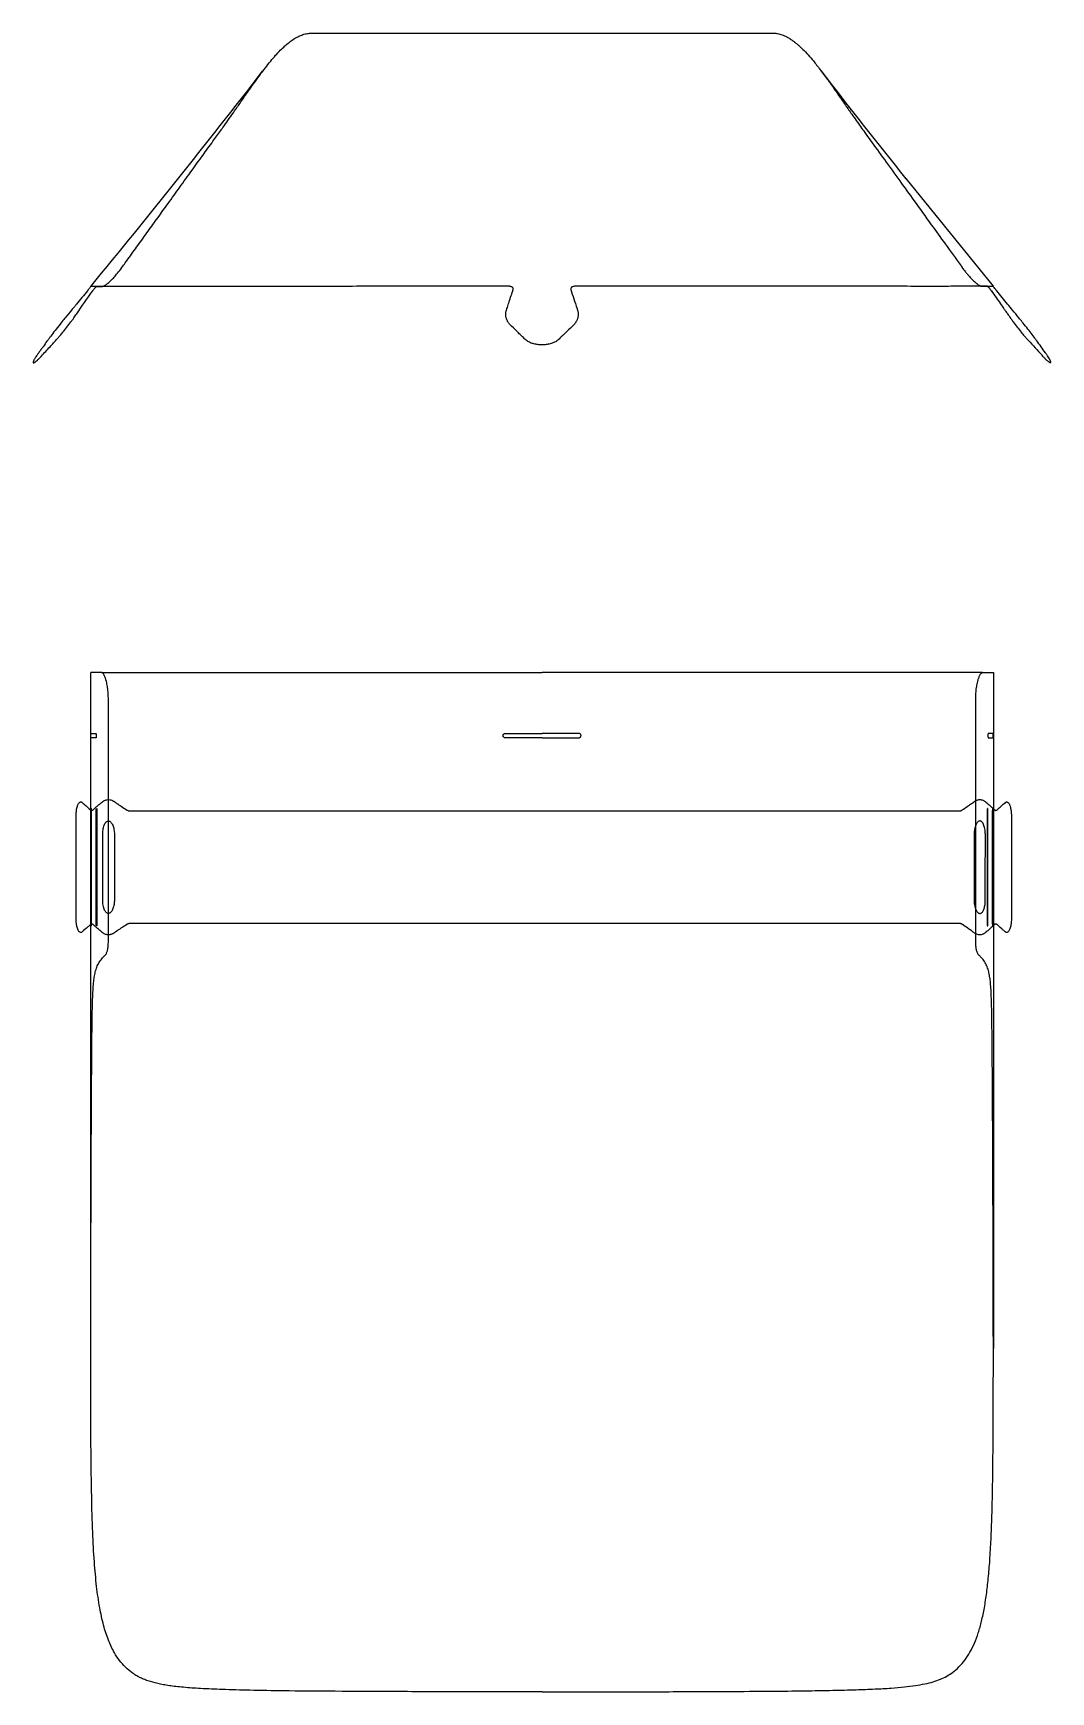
# Model space of a CAD drawing. Header units: millimetres. Extents: x 0 to 1883, y -384 to 368.
# Drawn here: x 1657 to 1882.5, y 0 to 367.5 of the extents above; entities that cross this region are included whole.
import ezdxf

# ---------------------------------------------------------------- set-up
doc = ezdxf.new("R2010")
doc.units = ezdxf.units.MM
doc.header["$MEASUREMENT"] = 0
doc.layers.add('Make2D$hidden$lines', color=7, linetype='Continuous', true_color=0xffffff)
doc.layers.add('Make2D$visible$lines', color=178, linetype='Continuous', true_color=0x000000)

msp = doc.modelspace()

# ---------------------------------------------------------------- linework, layer by layer
at = {"layer": 'Make2D$hidden$lines'}
for p, q in [((1672.38, 311.41), (1669.78, 311.41)), ((1669.76, 170.04), (1669.76, 195.38)), ((1673.67, 192.96), (1673.67, 197.7)), ((1865.86, 192), (1865.86, 197.45)), ((1869.77, 195.67), (1869.77, 169.76)), ((1865.86, 167.97), (1865.86, 173.42)), ((1673.67, 167.72), (1673.67, 172.46))]:
    msp.add_line(p, q, dxfattribs=at)
msp.add_arc((1868.86, 684.6), 373.17, 269.9357, 270.1358, dxfattribs=at)
for points, knots in [([(1669.86, 195.21), (1669.86, 195.33), (1669.86, 195.48), (1669.87, 195.65), (1669.87, 195.69), (1669.88, 195.71), (1669.88, 195.71), (1669.89, 195.71), (1669.89, 195.69), (1669.9, 195.64), (1669.91, 195.48), (1669.91, 195.33), (1669.91, 195.21), (1669.91, 194.62), (1669.91, 186.29), (1669.91, 177.9), (1669.91, 170.04), (1669.9, 169.88), (1669.9, 169.78), (1669.89, 169.73), (1669.89, 169.71), (1669.88, 169.71), (1669.88, 169.71), (1669.88, 169.73), (1669.87, 169.77), (1669.86, 169.93), (1669.86, 170.09), (1669.86, 170.21), (1669.86, 178.55), (1669.86, 186.88), (1669.86, 195.21)], [0, 0, 0, 0, 0.35515, 0.461932, 0.490931, 0.498744, 0.502415, 0.506246, 0.514499, 0.545806, 0.654976, 0.994812, 1.009586, 1.016974, 2.755485, 26.004944, 26.180976, 26.352447, 26.466987, 26.496033, 26.503871, 26.507558, 26.511372, 26.519601, 26.546846, 26.65224, 26.999757, 27.014531, 27.021918, 52.009889, 52.009889, 52.009889, 52.009889]), ([(1671.13, 195.21), (1671.13, 195.28), (1671.13, 195.39), (1671.11, 195.53), (1671.1, 195.62), (1671.08, 195.67), (1671.07, 195.7), (1671.05, 195.71), (1671.04, 195.71), (1671.03, 195.7), (1671.02, 195.69), (1671, 195.64), (1670.98, 195.54), (1670.97, 195.39), (1670.96, 195.28), (1670.96, 195.21), (1670.96, 194.62), (1670.96, 186.29), (1670.96, 177.93), (1670.96, 170.11), (1670.97, 170.02), (1670.98, 169.93), (1670.99, 169.86), (1671, 169.8), (1671.01, 169.75), (1671.03, 169.72), (1671.04, 169.71), (1671.06, 169.71), (1671.06, 169.72), (1671.07, 169.73), (1671.08, 169.75), (1671.09, 169.77), (1671.1, 169.8), (1671.11, 169.88), (1671.13, 170.02), (1671.13, 170.14), (1671.13, 170.21), (1671.13, 178.55), (1671.13, 186.88), (1671.13, 195.21)], [0, 0, 0, 0, 0.19475, 0.356419, 0.419002, 0.470881, 0.503085, 0.52186, 0.525607, 0.542718, 0.555316, 0.574971, 0.686963, 0.847428, 1.027906, 1.04268, 1.050067, 2.788579, 26.038038, 26.137538, 26.232769, 26.319124, 26.394323, 26.456801, 26.504218, 26.53689, 26.5569, 26.561358, 26.577508, 26.589502, 26.608348, 26.626651, 26.654624, 26.717047, 26.875699, 27.065944, 27.080718, 27.088105, 52.076076, 52.076076, 52.076076, 52.076076]), ([(1868.4, 195.21), (1868.4, 195.28), (1868.4, 195.39), (1868.42, 195.53), (1868.44, 195.62), (1868.45, 195.67), (1868.47, 195.7), (1868.48, 195.71), (1868.5, 195.71), (1868.5, 195.7), (1868.51, 195.69), (1868.53, 195.64), (1868.55, 195.54), (1868.56, 195.39), (1868.57, 195.28), (1868.57, 195.21), (1868.57, 194.62), (1868.57, 186.29), (1868.57, 177.93), (1868.57, 170.11), (1868.56, 170.02), (1868.55, 169.93), (1868.54, 169.86), (1868.53, 169.8), (1868.52, 169.75), (1868.51, 169.72), (1868.49, 169.71), (1868.48, 169.71), (1868.47, 169.72), (1868.46, 169.73), (1868.45, 169.75), (1868.45, 169.77), (1868.44, 169.8), (1868.42, 169.88), (1868.4, 170.02), (1868.4, 170.14), (1868.4, 170.21), (1868.4, 178.55), (1868.4, 186.88), (1868.4, 195.21)], [0, 0, 0, 0, 0.19475, 0.356419, 0.419002, 0.470881, 0.503085, 0.52186, 0.525607, 0.542718, 0.555316, 0.574971, 0.686963, 0.847428, 1.027906, 1.04268, 1.050067, 2.788579, 26.038038, 26.137538, 26.232769, 26.319124, 26.394323, 26.456801, 26.504218, 26.53689, 26.5569, 26.561358, 26.577508, 26.589502, 26.608348, 26.626651, 26.654624, 26.717047, 26.875699, 27.065944, 27.080718, 27.088105, 52.076076, 52.076076, 52.076076, 52.076076]), ([(1869.67, 195.21), (1869.67, 195.33), (1869.67, 195.48), (1869.66, 195.65), (1869.66, 195.69), (1869.65, 195.71), (1869.65, 195.71), (1869.65, 195.71), (1869.64, 195.69), (1869.64, 195.64), (1869.63, 195.48), (1869.62, 195.33), (1869.62, 195.21), (1869.62, 194.62), (1869.62, 186.29), (1869.62, 177.9), (1869.62, 170.04), (1869.63, 169.88), (1869.64, 169.78), (1869.64, 169.73), (1869.65, 169.71), (1869.65, 169.71), (1869.65, 169.71), (1869.66, 169.73), (1869.66, 169.77), (1869.67, 169.93), (1869.67, 170.09), (1869.67, 170.21), (1869.67, 178.55), (1869.67, 186.88), (1869.67, 195.21)], [0, 0, 0, 0, 0.35515, 0.461932, 0.490931, 0.498744, 0.502415, 0.506246, 0.514499, 0.545806, 0.654976, 0.994812, 1.009586, 1.016974, 2.755485, 26.004944, 26.180976, 26.352447, 26.466987, 26.496033, 26.503871, 26.507558, 26.511372, 26.519601, 26.546846, 26.65224, 26.999757, 27.014531, 27.021918, 52.009889, 52.009889, 52.009889, 52.009889])]:
    msp.add_open_spline(points, degree=3, knots=knots, dxfattribs=at)
at = {"layer": 'Make2D$visible$lines'}
for p, q in [((1850.39, 335.27), (1869.76, 311.43)), ((1669.76, 311.41), (1669.76, 311.41)), ((1868.44, 311.43), (1861.88, 311.43)), ((1669.76, 195.38), (1669.76, 225.86)), ((1672.13, 225.86), (1769.77, 225.86)), ((1867.4, 225.86), (1769.77, 225.86)), ((1869.77, 225.86), (1869.77, 195.67)), ((1673.67, 172.46), (1673.67, 192.96)), ((1865.86, 173.42), (1865.86, 192)), ((1669.76, 76.06), (1669.76, 170.04)), ((1869.77, 169.76), (1869.77, 76.06)), ((1869.77, 73.31), (1869.77, 73.31))]:
    msp.add_line(p, q, dxfattribs=at)
for centre, radius, start, end in [((247.3, 1487.44), 1845.65, 320.41751, 322.31118), ((2703.79, 1025.38), 1097.52, 217.37434, 218.96104)]:
    msp.add_arc(centre, radius, start, end, dxfattribs=at)
for points, knots in [([(1669.76, 311.41), (1669.77, 311.41), (1669.77, 311.41), (1669.78, 311.41), (1669.78, 311.41), (1669.78, 311.4), (1669.77, 311.39), (1669.75, 311.37), (1669.67, 311.26), (1669.45, 310.97), (1669.22, 310.68), (1668.24, 309.48), (1667.26, 308.27), (1666.09, 306.84), (1665.26, 305.83), (1664.49, 304.89), (1663.63, 303.84), (1662.87, 302.9), (1661.89, 301.67), (1661.09, 300.63), (1660.5, 299.84), (1659.93, 299.06), (1659.33, 298.23), (1658.72, 297.38), (1658.28, 296.76), (1657.91, 296.22), (1657.65, 295.84), (1657.46, 295.54), (1657.31, 295.3), (1657.19, 295.09), (1657.11, 294.91), (1657.05, 294.76), (1657.01, 294.64), (1657, 294.55), (1657.03, 294.5), (1657.07, 294.48), (1657.11, 294.48), (1657.16, 294.49), (1657.25, 294.52), (1657.37, 294.59), (1657.62, 294.77), (1657.9, 295.01), (1658.21, 295.3), (1658.48, 295.57), (1658.69, 295.79), (1659.44, 296.62), (1660.63, 297.92), (1661.82, 299.21), (1662.38, 299.84), (1662.61, 300.08), (1663.02, 300.55), (1663.7, 301.36), (1664.5, 302.36), (1665.16, 303.23), (1665.56, 303.79), (1665.71, 304), (1665.85, 304.2), (1666.17, 304.66), (1667.61, 306.73), (1669.02, 308.74), (1670.25, 310.48), (1670.37, 310.64), (1670.53, 310.85), (1670.7, 311.05), (1670.82, 311.18), (1670.89, 311.26), (1670.96, 311.32), (1671.01, 311.37), (1671.04, 311.39), (1671.06, 311.4), (1671.08, 311.4), (1671.09, 311.41), (1671.31, 311.41), (1671.68, 311.41), (1672.1, 311.41), (1672.31, 311.41), (1672.4, 311.41), (1672.46, 311.42), (1672.52, 311.44), (1672.59, 311.46), (1672.68, 311.5), (1672.82, 311.57), (1672.98, 311.66), (1673.13, 311.77), (1673.33, 311.91), (1673.72, 312.22), (1674.28, 312.73), (1674.99, 313.47), (1675.79, 314.41), (1676.36, 315.14), (1676.92, 315.92), (1677.36, 316.54), (1678.54, 318.17), (1680.23, 320.51), (1682.43, 323.56), (1684.67, 326.66), (1687.01, 329.91), (1689.53, 333.41), (1692.08, 336.95), (1694.53, 340.35), (1696.67, 343.32), (1698.16, 345.38), (1699.65, 347.45), (1701, 349.36), (1702.74, 351.84), (1703.88, 353.49), (1704.94, 355.02), (1706.32, 356.98), (1707.93, 359.2), (1709.58, 361.28), (1710.68, 362.57), (1711.73, 363.69), (1712.72, 364.64), (1713.7, 365.46), (1714.64, 366.15), (1715.58, 366.7), (1716.53, 367.13), (1717.49, 367.41), (1718.18, 367.49), (1718.58, 367.49), (1719.01, 367.49), (1722.34, 367.49), (1730.88, 367.49), (1747.47, 367.49), (1762.42, 367.5), (1775.37, 367.5), (1782.22, 367.5), (1788.51, 367.5), (1792.83, 367.5), (1796.24, 367.5), (1799.73, 367.5), (1802.66, 367.5), (1804.75, 367.5), (1806.46, 367.5), (1807.94, 367.5), (1809.24, 367.5), (1810.42, 367.5), (1811.37, 367.5), (1812.33, 367.5), (1813.79, 367.5), (1815.51, 367.5), (1817.35, 367.51), (1818.48, 367.51), (1819.2, 367.51), (1819.53, 367.51), (1819.89, 367.51), (1820.31, 367.51), (1820.7, 367.51), (1820.98, 367.51), (1821.37, 367.5), (1821.85, 367.45), (1822.46, 367.3), (1822.96, 367.14), (1823.47, 366.93), (1823.99, 366.68), (1824.52, 366.38), (1825.06, 366.03), (1825.61, 365.63), (1826.16, 365.2), (1826.71, 364.73), (1827.48, 364.02), (1828.47, 363), (1829.79, 361.5), (1831.3, 359.6), (1832.89, 357.45), (1834.16, 355.65), (1835.51, 353.71), (1836.82, 351.81), (1838.58, 349.3), (1840, 347.29), (1841.39, 345.36), (1843.14, 342.92), (1845.73, 339.35), (1848.94, 334.89), (1852.41, 330.09), (1855.75, 325.44), (1859.24, 320.61), (1861.51, 317.46), (1862.78, 315.7), (1863.07, 315.3), (1863.41, 314.84), (1863.87, 314.27), (1864.26, 313.82), (1864.64, 313.39), (1865.01, 313), (1865.38, 312.64), (1865.69, 312.35), (1865.94, 312.14), (1866.16, 311.96), (1866.42, 311.77), (1866.67, 311.61), (1866.84, 311.53), (1866.92, 311.49), (1866.99, 311.47), (1867.07, 311.44), (1867.13, 311.43), (1867.18, 311.43), (1867.33, 311.43), (1867.74, 311.43), (1868.15, 311.43), (1868.44, 311.43), (1868.45, 311.42), (1868.49, 311.4), (1868.55, 311.36), (1868.63, 311.29), (1868.71, 311.2), (1868.83, 311.06), (1869, 310.86), (1869.15, 310.67), (1869.27, 310.5), (1870, 309.48), (1870.92, 308.17), (1871.94, 306.7), (1872.39, 306.06), (1872.68, 305.65), (1873.06, 305.1), (1873.39, 304.63), (1873.8, 304.05), (1874.55, 302.99), (1875.54, 301.71), (1876.54, 300.53), (1876.97, 300.05), (1878.12, 298.79), (1879.33, 297.46), (1880.55, 296.13), (1880.86, 295.79), (1881.04, 295.6), (1881.29, 295.35), (1881.53, 295.12), (1881.77, 294.9), (1881.97, 294.75), (1882.14, 294.63), (1882.28, 294.55), (1882.38, 294.51), (1882.44, 294.51), (1882.48, 294.53), (1882.51, 294.58), (1882.5, 294.67), (1882.47, 294.79), (1882.41, 294.94), (1882.32, 295.13), (1882.15, 295.43), (1881.94, 295.77), (1881.7, 296.12), (1881.5, 296.4), (1881.06, 297.04), (1880.36, 298.03), (1879.57, 299.11), (1878.99, 299.9), (1878.43, 300.66), (1877.65, 301.67), (1876.7, 302.87), (1875.93, 303.81), (1875.07, 304.87), (1874.12, 306.02), (1872.49, 308.02), (1871.28, 309.5), (1870.41, 310.58), (1870.27, 310.75), (1870.08, 310.99), (1869.9, 311.22), (1869.78, 311.37), (1869.75, 311.41), (1869.75, 311.42), (1869.74, 311.43), (1869.74, 311.43), (1869.74, 311.43), (1869.75, 311.43), (1869.75, 311.43), (1869.76, 311.43)], [0, 0, 0, 0, 0.01754, 0.018069, 0.01857, 0.020738, 0.026895, 0.048495, 0.129576, 0.420024, 1.146185, 1.230737, 5.068928, 5.822912, 6.770627, 8.992996, 9.463069, 10.846563, 12.631591, 14.175275, 14.784475, 15.587414, 17.076139, 17.85988, 18.72216, 19.351122, 19.819203, 20.120038, 20.417291, 20.65276, 20.850959, 21.010104, 21.130945, 21.215166, 21.279096, 21.312165, 21.351048, 21.400615, 21.463018, 21.631661, 21.834843, 22.376688, 22.741593, 23.109632, 23.518918, 23.634246, 26.479617, 28.823884, 28.886011, 29.003127, 29.826996, 30.743832, 32.17542, 33.662869, 34.036657, 34.222444, 34.453494, 34.780383, 35.885566, 42.0185, 42.168415, 42.261126, 42.630582, 42.954056, 43.052747, 43.155511, 43.282168, 43.321045, 43.357937, 43.389396, 43.397702, 43.403224, 43.412999, 44.079493, 44.506879, 44.655337, 44.720496, 44.781198, 44.8482, 44.906552, 44.989344, 45.157207, 45.375577, 45.524303, 45.712067, 46.106614, 47.009532, 48.017041, 49.144215, 50.730942, 50.783275, 52.026843, 53.019453, 56.817308, 60.683552, 64.318159, 68.288704, 72.696641, 77.239643, 81.399379, 85.252908, 88.2289, 89.015191, 92.905985, 95.265338, 98.081152, 98.924516, 100.851969, 105.269308, 107.155767, 108.827279, 110.343839, 111.751423, 112.965716, 114.159793, 115.243796, 116.224433, 117.279725, 118.246026, 118.290237, 118.502031, 119.509066, 128.279302, 144.132847, 169.269987, 173.147381, 182.969032, 189.818586, 192.030045, 195.931005, 200.05551, 202.497672, 204.705503, 206.324687, 207.644318, 209.141738, 210.221392, 211.167828, 212.012531, 213.093218, 215.550147, 217.17138, 218.597389, 218.963787, 219.320096, 219.581113, 220.039152, 220.58349, 220.774248, 220.876628, 221.737627, 222.219553, 222.766285, 223.309941, 223.884818, 224.492024, 225.134761, 225.812432, 226.525706, 227.221163, 228.00617, 229.648679, 231.486059, 233.984447, 236.948441, 239.502527, 240.605902, 244.033158, 246.4276, 249.808442, 251.398127, 253.563093, 258.813951, 264.64843, 270.014035, 276.61498, 281.826449, 287.863439, 288.257223, 288.351244, 289.361228, 289.959634, 290.551923, 291.129076, 291.682112, 292.168452, 292.677436, 292.968361, 293.12988, 293.540713, 293.943792, 294.022619, 294.109934, 294.195201, 294.247888, 294.356078, 294.378915, 294.402781, 294.794128, 295.624067, 295.63005, 295.649936, 295.678259, 295.75965, 295.864915, 295.994948, 296.133402, 296.405343, 296.779156, 296.870353, 297.041988, 300.519111, 301.691127, 302.394083, 302.862721, 303.214179, 304.384709, 304.576841, 305.368077, 308.269946, 309.425845, 310.006915, 310.200833, 314.552176, 315.39786, 315.604442, 315.931776, 316.210643, 316.637591, 316.934974, 317.187834, 317.392909, 317.560285, 317.672401, 317.711454, 317.744441, 317.802515, 317.886616, 318.008463, 318.17212, 318.377057, 318.620086, 319.205843, 319.586732, 319.879538, 320.259937, 321.91402, 323.501943, 324.279302, 324.859187, 326.34589, 328.084009, 329.451777, 330.011369, 332.164316, 333.928389, 337.744432, 337.913362, 338.073138, 338.407531, 338.840395, 338.950683, 338.982543, 338.986814, 338.991109, 338.993779, 338.994737, 338.995381, 339.011669, 339.011669, 339.011669, 339.011669]), ([(1861.88, 311.43), (1861.19, 311.42), (1859.6, 311.41), (1857.16, 311.41), (1853.34, 311.41), (1848.84, 311.42), (1841.31, 311.42), (1832.89, 311.42), (1823.49, 311.42), (1816.28, 311.42), (1804.63, 311.42), (1791.84, 311.42), (1780.74, 311.42), (1776.98, 311.42), (1776.87, 311.41), (1776.7, 311.38), (1776.53, 311.33), (1776.39, 311.26), (1776.3, 311.19), (1776.23, 311.12), (1776.16, 311.03), (1776.12, 310.92), (1776.11, 310.83), (1776.12, 310.78), (1776.13, 310.75), (1776.36, 310.04), (1776.82, 308.62), (1777.32, 307.1), (1777.59, 306.26), (1777.63, 306.13), (1777.65, 306.08), (1777.68, 305.95), (1777.73, 305.76), (1777.77, 305.5), (1777.78, 305.23), (1777.77, 304.95), (1777.74, 304.69), (1777.68, 304.43), (1777.61, 304.19), (1777.51, 303.94), (1777.31, 303.54), (1777.03, 303.13), (1776.75, 302.82), (1776.62, 302.69), (1776.55, 302.62), (1775.96, 302.06), (1775.25, 301.38), (1774.5, 300.66), (1774.07, 300.24), (1773.74, 299.93), (1773.49, 299.68), (1773.34, 299.54), (1772.99, 299.26), (1772.36, 298.92), (1771.57, 298.64), (1770.69, 298.47), (1769.77, 298.41), (1768.84, 298.47), (1767.97, 298.64), (1767.17, 298.91), (1766.53, 299.25), (1766.17, 299.53), (1765.78, 299.92), (1765.28, 300.4), (1764.28, 301.36), (1763.51, 302.1), (1762.95, 302.63), (1762.89, 302.69), (1762.77, 302.81), (1762.49, 303.12), (1762.21, 303.51), (1762.01, 303.9), (1761.91, 304.16), (1761.83, 304.41), (1761.75, 304.75), (1761.71, 305.2), (1761.76, 305.7), (1761.84, 306.02), (1761.92, 306.27), (1762.08, 306.75), (1762.54, 308.16), (1762.99, 309.55), (1763.33, 310.59), (1763.36, 310.7), (1763.38, 310.74), (1763.38, 310.77), (1763.39, 310.82), (1763.39, 310.91), (1763.35, 311.02), (1763.28, 311.12), (1763.2, 311.19), (1763.1, 311.26), (1762.96, 311.33), (1762.8, 311.38), (1762.63, 311.41), (1762.52, 311.42), (1760.36, 311.42), (1751.76, 311.42), (1738.43, 311.42), (1720.29, 311.41), (1708.5, 311.41), (1695.19, 311.41), (1686.25, 311.41), (1676.6, 311.41), (1673.22, 311.41), (1672.38, 311.41)], [0, 0, 0, 0, 2.082946, 4.77625, 7.302019, 13.561331, 18.252439, 29.911501, 38.819478, 46.43411, 51.556067, 73.754077, 84.820598, 84.84266, 85.042997, 85.158678, 85.360691, 85.565154, 85.629062, 85.708794, 85.858542, 85.960264, 86.071979, 86.102535, 86.133407, 86.164284, 88.317022, 90.618142, 90.962828, 90.986213, 91.031398, 91.10609, 91.374446, 91.621869, 91.916213, 92.160694, 92.458294, 92.70768, 92.959588, 93.214778, 93.524937, 94.278972, 94.697395, 94.800772, 94.823951, 94.993219, 97.239644, 97.767929, 98.120477, 99.035952, 99.13316, 99.167079, 99.660626, 100.47178, 101.289737, 102.189156, 103.139431, 104.069382, 104.970035, 105.789731, 106.604008, 107.117677, 107.155451, 108.263563, 109.202876, 111.324858, 111.463162, 111.498822, 111.569953, 111.9897, 112.744715, 113.004153, 113.310711, 113.562864, 113.812385, 114.354989, 114.896029, 115.323397, 115.35325, 115.677601, 116.828344, 119.818449, 120.038765, 120.124941, 120.150004, 120.174767, 120.223658, 120.310064, 120.437142, 120.573248, 120.66779, 120.747733, 120.937443, 121.140665, 121.256321, 121.437301, 121.469332, 127.74981, 147.223965, 161.45328, 182.173693, 182.592951, 201.400548, 208.997015, 211.531111, 211.531111, 211.531111, 211.531111]), ([(1673.67, 197.7), (1673.67, 205.01), (1673.67, 212.45), (1673.67, 219.97), (1673.66, 220.52), (1673.63, 221.13), (1673.57, 221.88), (1673.5, 222.46), (1673.41, 223.04), (1673.3, 223.61), (1673.17, 224.11), (1673.06, 224.48), (1672.97, 224.73), (1672.89, 224.95), (1672.8, 225.15), (1672.7, 225.35), (1672.59, 225.53), (1672.43, 225.72), (1672.28, 225.83), (1672.17, 225.86), (1672.1, 225.86), (1671.31, 225.86), (1670.53, 225.86), (1669.76, 225.86)], [0, 0, 0, 0, 21.940444, 22.313236, 22.564552, 23.584673, 24.15563, 24.803268, 25.351527, 25.911177, 26.540252, 26.913957, 27.063499, 27.344094, 27.623346, 27.706886, 28.01019, 28.258985, 28.435754, 28.578823, 28.606639, 28.627754, 30.942848, 30.942848, 30.942848, 30.942848]), ([(1865.86, 197.45), (1865.86, 204.85), (1865.86, 212.37), (1865.86, 219.97), (1865.87, 220.52), (1865.9, 221.13), (1865.96, 221.88), (1866.03, 222.46), (1866.12, 223.04), (1866.23, 223.61), (1866.36, 224.11), (1866.47, 224.48), (1866.56, 224.73), (1866.64, 224.95), (1866.73, 225.15), (1866.83, 225.35), (1866.94, 225.53), (1867.1, 225.72), (1867.25, 225.83), (1867.37, 225.86), (1867.43, 225.86), (1868.22, 225.86), (1869, 225.86), (1869.77, 225.86)], [0, 0, 0, 0, 22.185846, 22.558638, 22.809955, 23.830075, 24.401032, 25.04867, 25.596929, 26.156579, 26.785655, 27.159359, 27.308902, 27.589496, 27.868748, 27.952288, 28.255593, 28.504387, 28.681157, 28.824225, 28.852041, 28.873156, 31.18825, 31.18825, 31.18825, 31.18825]), ([(1669.78, 212.36), (1669.78, 212.35), (1669.78, 212.31), (1669.78, 212.14), (1669.77, 211.87), (1669.78, 211.6), (1669.78, 211.43), (1669.78, 211.38), (1669.78, 211.37), (1669.78, 211.37), (1669.78, 211.36), (1669.79, 211.36), (1669.79, 211.36), (1669.8, 211.37), (1669.84, 211.37), (1669.9, 211.38), (1670, 211.4), (1670.12, 211.4), (1670.29, 211.4), (1670.5, 211.38), (1670.7, 211.37), (1670.84, 211.36), (1670.89, 211.36), (1670.9, 211.37), (1670.91, 211.37), (1670.91, 211.38), (1670.92, 211.4), (1670.93, 211.41), (1670.94, 211.44), (1670.94, 211.49), (1670.95, 211.55), (1670.96, 211.62), (1670.97, 211.73), (1670.97, 211.87), (1670.97, 212.04), (1670.96, 212.18), (1670.94, 212.28), (1670.92, 212.32), (1670.92, 212.34), (1670.91, 212.35), (1670.9, 212.36), (1670.9, 212.36), (1670.89, 212.36), (1670.83, 212.36), (1670.75, 212.36), (1670.66, 212.36), (1670.51, 212.35), (1670.33, 212.33), (1670.12, 212.32), (1670, 212.33), (1669.9, 212.34), (1669.84, 212.36), (1669.79, 212.36), (1669.78, 212.36)], [0, 0, 0, 0, 0.026455, 0.126631, 0.485302, 0.848787, 0.95436, 0.983932, 0.991109, 0.993485, 0.99469, 0.995082, 0.998174, 1.005423, 1.020973, 1.123825, 1.181123, 1.326345, 1.491273, 1.688376, 1.974564, 2.090714, 2.107824, 2.115038, 2.12405, 2.132584, 2.150605, 2.168581, 2.189557, 2.25152, 2.30297, 2.374487, 2.464089, 2.635457, 2.805828, 2.959239, 3.071738, 3.091503, 3.108089, 3.121524, 3.131984, 3.140484, 3.144792, 3.157226, 3.315007, 3.37727, 3.44929, 3.755273, 3.917276, 4.070297, 4.127638, 4.233508, 4.256866, 4.256866, 4.256866, 4.256866]), ([(1769.77, 211.4), (1768.85, 211.4), (1766.59, 211.41), (1764.05, 211.38), (1762.28, 211.37), (1761.83, 211.36), (1761.65, 211.36), (1761.57, 211.37), (1761.43, 211.4), (1761.28, 211.49), (1761.16, 211.66), (1761.1, 211.86), (1761.16, 212.07), (1761.28, 212.23), (1761.43, 212.33), (1761.56, 212.36), (1761.63, 212.36), (1761.66, 212.36), (1761.81, 212.36), (1762.08, 212.36), (1762.48, 212.36), (1764.11, 212.35), (1766.55, 212.32), (1768.85, 212.33), (1769.77, 212.33)], [0, 0, 0, 0, 2.761628, 6.759371, 7.622732, 8.074262, 8.116864, 8.150964, 8.314943, 8.539406, 8.677524, 8.923099, 9.168719, 9.306808, 9.52003, 9.695285, 9.714444, 9.729354, 9.769116, 10.178046, 10.541629, 10.95064, 15.084601, 17.846216, 17.846216, 17.846216, 17.846216]), ([(1769.77, 211.4), (1770.69, 211.4), (1772.94, 211.41), (1775.48, 211.38), (1777.25, 211.37), (1777.7, 211.36), (1777.88, 211.36), (1777.96, 211.37), (1778.1, 211.4), (1778.25, 211.49), (1778.37, 211.66), (1778.43, 211.86), (1778.37, 212.07), (1778.25, 212.23), (1778.1, 212.33), (1777.97, 212.36), (1777.9, 212.36), (1777.87, 212.36), (1777.72, 212.36), (1777.45, 212.36), (1777.06, 212.36), (1775.42, 212.35), (1772.98, 212.32), (1770.69, 212.33), (1769.77, 212.33)], [0, 0, 0, 0, 2.761628, 6.759371, 7.622732, 8.074262, 8.116864, 8.150964, 8.314943, 8.539406, 8.677524, 8.923099, 9.168719, 9.306808, 9.52003, 9.695285, 9.714444, 9.729354, 9.769116, 10.178046, 10.541629, 10.95064, 15.084601, 17.846216, 17.846216, 17.846216, 17.846216]), ([(1869.75, 212.36), (1869.75, 212.35), (1869.75, 212.31), (1869.76, 212.14), (1869.76, 211.87), (1869.76, 211.6), (1869.75, 211.43), (1869.75, 211.38), (1869.75, 211.37), (1869.75, 211.37), (1869.75, 211.36), (1869.75, 211.36), (1869.74, 211.36), (1869.73, 211.37), (1869.69, 211.37), (1869.64, 211.38), (1869.53, 211.4), (1869.41, 211.4), (1869.24, 211.4), (1869.03, 211.38), (1868.83, 211.37), (1868.69, 211.36), (1868.64, 211.36), (1868.63, 211.37), (1868.63, 211.37), (1868.62, 211.38), (1868.61, 211.4), (1868.61, 211.41), (1868.6, 211.44), (1868.59, 211.49), (1868.58, 211.55), (1868.57, 211.62), (1868.56, 211.73), (1868.56, 211.87), (1868.56, 212.04), (1868.58, 212.18), (1868.59, 212.28), (1868.61, 212.32), (1868.62, 212.34), (1868.62, 212.35), (1868.63, 212.36), (1868.63, 212.36), (1868.64, 212.36), (1868.7, 212.36), (1868.78, 212.36), (1868.88, 212.36), (1869.02, 212.35), (1869.2, 212.33), (1869.41, 212.32), (1869.53, 212.33), (1869.64, 212.34), (1869.7, 212.36), (1869.74, 212.36), (1869.75, 212.36)], [0, 0, 0, 0, 0.026455, 0.126631, 0.485302, 0.848787, 0.95436, 0.983932, 0.991109, 0.993485, 0.99469, 0.995082, 0.998174, 1.005423, 1.020973, 1.123825, 1.181123, 1.326345, 1.491273, 1.688376, 1.974564, 2.090714, 2.107824, 2.115038, 2.12405, 2.132584, 2.150605, 2.168581, 2.189557, 2.25152, 2.30297, 2.374487, 2.464089, 2.635457, 2.805828, 2.959239, 3.071738, 3.091503, 3.108089, 3.121524, 3.131984, 3.140484, 3.144792, 3.157226, 3.315007, 3.37727, 3.44929, 3.755273, 3.917276, 4.070297, 4.127638, 4.233508, 4.256866, 4.256866, 4.256866, 4.256866]), ([(1678.29, 170.21), (1712.86, 170.21), (1767.86, 170.21), (1829.22, 170.21), (1856.02, 170.21), (1862.4, 170.21), (1862.44, 170.21), (1862.5, 170.2), (1862.6, 170.18), (1862.69, 170.14), (1862.76, 170.1), (1862.83, 170.06), (1863.28, 169.76), (1863.84, 169.38), (1864.47, 168.94), (1864.76, 168.73), (1864.98, 168.57), (1865.18, 168.43), (1865.35, 168.3), (1865.48, 168.21), (1865.58, 168.14), (1865.77, 168.02), (1866.07, 167.86), (1866.44, 167.75), (1866.79, 167.71), (1867.11, 167.74), (1867.38, 167.82), (1867.59, 167.91), (1867.77, 168.01), (1867.9, 168.11), (1868, 168.19), (1868.25, 168.4), (1868.57, 168.68), (1868.99, 169.04), (1869.25, 169.27), (1869.44, 169.45), (1869.65, 169.65), (1869.83, 169.81), (1869.98, 169.96), (1870.03, 170), (1870.09, 170.04), (1870.17, 170.09), (1870.29, 170.12), (1870.43, 170.1), (1870.53, 170.05), (1870.59, 170.01), (1871.06, 169.59), (1871.67, 169.04), (1872.28, 168.51), (1872.44, 168.36), (1872.48, 168.33), (1872.54, 168.29), (1872.61, 168.26), (1872.7, 168.24), (1872.78, 168.24), (1872.87, 168.27), (1873, 168.34), (1873.16, 168.49), (1873.32, 168.75), (1873.46, 169.08), (1873.58, 169.49), (1873.71, 170.12), (1873.76, 170.72), (1873.77, 171.16), (1873.77, 178.9), (1873.77, 186.55), (1873.77, 194.53), (1873.73, 195.13), (1873.59, 195.92), (1873.43, 196.43), (1873.27, 196.75), (1873.15, 196.94), (1873.01, 197.08), (1872.88, 197.15), (1872.76, 197.18), (1872.67, 197.18), (1872.57, 197.15), (1872.5, 197.11), (1872.45, 197.07), (1871.83, 196.52), (1871.21, 195.97), (1870.56, 195.39), (1870.44, 195.32), (1870.29, 195.3), (1870.14, 195.34), (1870.05, 195.4), (1869.87, 195.57), (1869.65, 195.78), (1869.26, 196.13), (1868.78, 196.57), (1868.34, 196.95), (1868.06, 197.18), (1867.96, 197.26), (1867.82, 197.38), (1867.59, 197.51), (1867.33, 197.62), (1867.07, 197.68), (1866.81, 197.7), (1866.55, 197.69), (1866.3, 197.63), (1866.05, 197.54), (1865.79, 197.42), (1865.61, 197.3), (1865.38, 197.14), (1865.11, 196.94), (1864.76, 196.69), (1864.39, 196.42), (1863.78, 196), (1863.23, 195.63), (1862.81, 195.35), (1862.74, 195.31), (1862.67, 195.27), (1862.6, 195.25), (1862.53, 195.23), (1862.48, 195.22), (1862.42, 195.21), (1844.08, 195.21), (1811.97, 195.21), (1750.61, 195.21), (1707.55, 195.21), (1678.27, 195.21), (1678.18, 195.21), (1678.04, 195.24), (1677.91, 195.3), (1677.8, 195.36), (1677.33, 195.66), (1676.75, 196.04), (1676.1, 196.48), (1675.8, 196.69), (1675.57, 196.84), (1675.37, 196.99), (1675.19, 197.11), (1675.06, 197.2), (1675.02, 197.23), (1674.97, 197.26), (1674.9, 197.31), (1674.71, 197.42), (1674.43, 197.56), (1673.94, 197.7), (1673.45, 197.71), (1673.06, 197.6), (1672.84, 197.51), (1672.66, 197.41), (1672.51, 197.31), (1672.4, 197.23), (1672.15, 197.02), (1671.79, 196.73), (1671.34, 196.36), (1671.06, 196.11), (1670.84, 195.92), (1670.63, 195.74), (1670.45, 195.58), (1670.32, 195.46), (1670.27, 195.42), (1670.22, 195.38), (1670.13, 195.33), (1670.01, 195.3), (1669.87, 195.32), (1669.77, 195.37), (1669.71, 195.41), (1669.37, 195.72), (1668.76, 196.26), (1668.15, 196.8), (1667.85, 197.07), (1667.82, 197.09), (1667.77, 197.12), (1667.73, 197.14), (1667.67, 197.17), (1667.61, 197.18), (1667.52, 197.18), (1667.38, 197.14), (1667.23, 197.03), (1667.07, 196.82), (1666.92, 196.54), (1666.74, 196.04), (1666.58, 195.3), (1666.53, 194.61), (1666.53, 194.22), (1666.53, 186.52), (1666.53, 178.84), (1666.53, 171.07), (1666.54, 170.88), (1666.56, 170.49), (1666.6, 170.08), (1666.68, 169.66), (1666.76, 169.34), (1666.88, 168.98), (1667.04, 168.63), (1667.23, 168.38), (1667.42, 168.26), (1667.58, 168.24), (1667.72, 168.26), (1667.82, 168.33), (1668.28, 168.74), (1668.89, 169.27), (1669.5, 169.82), (1669.72, 170.02), (1669.79, 170.06), (1669.87, 170.1), (1669.97, 170.12), (1670.07, 170.11), (1670.18, 170.07), (1670.26, 170.02), (1670.31, 169.97), (1670.44, 169.86), (1670.65, 169.66), (1671.08, 169.29), (1671.63, 168.82), (1672.11, 168.43), (1672.38, 168.21), (1672.49, 168.13), (1672.66, 168.01), (1672.92, 167.87), (1673.24, 167.77), (1673.56, 167.72), (1673.84, 167.73), (1674.09, 167.77), (1674.31, 167.83), (1674.54, 167.92), (1674.76, 168.02), (1674.91, 168.12), (1675, 168.18), (1675.05, 168.21), (1675.19, 168.32), (1675.38, 168.44), (1675.6, 168.6), (1675.81, 168.74), (1676.14, 168.97), (1676.78, 169.4), (1677.37, 169.78), (1677.82, 170.07), (1677.93, 170.13), (1678.04, 170.18), (1678.17, 170.2), (1678.25, 170.21), (1678.29, 170.21)], [0, 0, 0, 0, 103.718478, 165.000685, 184.082776, 184.106778, 184.130948, 184.200112, 184.306184, 184.423074, 184.491338, 184.549827, 184.678152, 186.12302, 186.573618, 186.988291, 187.178061, 187.398579, 187.727266, 187.814574, 187.866019, 188.088962, 188.497767, 188.893428, 189.221636, 189.544091, 189.869733, 190.049443, 190.234187, 190.482448, 190.548734, 190.626927, 191.44238, 191.832491, 192.273868, 192.493125, 192.629054, 193.132915, 193.222318, 193.262954, 193.33752, 193.418385, 193.54714, 193.70546, 193.828378, 193.88707, 193.923347, 195.731864, 196.336188, 196.356124, 196.393296, 196.455824, 196.572849, 196.63707, 196.721099, 196.807054, 196.922854, 197.168896, 197.470261, 197.828138, 198.249332, 198.72589, 199.769602, 200.040737, 200.061005, 222.97226, 222.995751, 224.015564, 224.77569, 225.380506, 225.621346, 225.851459, 226.045752, 226.211005, 226.296055, 226.399956, 226.485925, 226.602668, 226.657204, 226.67461, 229.08921, 229.126243, 229.311963, 229.46995, 229.599018, 229.75207, 229.790367, 230.335701, 230.661328, 231.381079, 232.277369, 232.420575, 232.445333, 232.677615, 232.968274, 233.249407, 233.498368, 233.771581, 234.022552, 234.280282, 234.548213, 234.827854, 235.134087, 235.194837, 235.683289, 236.126115, 236.477208, 237.058061, 238.36173, 238.463487, 238.555777, 238.611358, 238.712201, 238.772935, 238.818033, 238.877799, 238.937434, 293.838848, 335.222187, 423.005185, 423.022283, 423.072465, 423.260229, 423.447669, 423.503659, 423.635505, 425.120434, 425.58367, 426.010024, 426.205171, 426.399606, 426.769985, 426.859785, 426.871571, 426.912729, 427.021116, 427.142585, 427.566008, 427.978151, 428.658763, 428.998736, 429.185711, 429.377342, 429.633872, 429.70218, 429.782675, 430.621745, 431.080596, 431.534938, 431.760011, 431.955647, 432.371668, 432.456001, 432.494071, 432.57018, 432.652764, 432.783884, 432.943875, 433.067202, 433.125945, 433.162226, 434.440991, 435.575507, 435.59934, 435.649979, 435.694333, 435.767646, 435.789379, 435.875565, 435.959584, 436.06777, 436.277659, 436.535018, 436.849074, 437.222594, 438.132004, 439.117447, 439.282864, 439.299447, 462.210703, 462.348827, 462.584589, 462.789433, 463.535161, 463.806029, 464.063168, 464.539059, 464.929391, 465.232012, 465.471067, 465.575947, 465.702333, 465.903446, 465.917917, 467.557027, 468.328041, 468.375283, 468.454251, 468.57226, 468.657332, 468.742146, 468.864806, 468.994618, 469.032726, 469.068696, 469.511848, 469.904158, 470.787847, 471.646852, 471.770032, 471.837165, 472.063682, 472.389696, 472.732353, 473.043826, 473.357469, 473.570804, 473.81742, 474.043658, 474.307548, 474.532854, 474.575568, 474.628376, 474.726187, 475.11261, 475.290928, 475.551481, 475.879176, 476.475579, 477.877734, 477.98657, 478.081575, 478.243212, 478.35293, 478.476891, 478.476891, 478.476891, 478.476891]), ([(1675.01, 189.96), (1675.01, 190.15), (1674.99, 190.52), (1674.92, 191.07), (1674.8, 191.58), (1674.64, 192.03), (1674.45, 192.41), (1674.23, 192.7), (1673.98, 192.89), (1673.72, 192.98), (1673.45, 192.94), (1673.21, 192.78), (1672.99, 192.53), (1672.81, 192.18), (1672.65, 191.76), (1672.48, 191.09), (1672.42, 190.47), (1672.41, 190.02), (1672.41, 189.7), (1672.41, 188.97), (1672.41, 184.14), (1672.41, 179.51), (1672.42, 175.3), (1672.42, 175.16), (1672.43, 175.05), (1672.44, 174.86), (1672.47, 174.51), (1672.54, 174.12), (1672.63, 173.77), (1672.69, 173.56), (1672.76, 173.36), (1672.85, 173.17), (1672.93, 173.02), (1673.04, 172.84), (1673.19, 172.66), (1673.4, 172.51), (1673.64, 172.44), (1673.89, 172.48), (1674.12, 172.63), (1674.34, 172.85), (1674.53, 173.16), (1674.7, 173.54), (1674.89, 174.14), (1674.99, 174.78), (1675.01, 175.29), (1675.01, 175.47), (1675.01, 180.3), (1675.01, 185.13), (1675.01, 189.96)], [0, 0, 0, 0, 0.567392, 1.118864, 1.646628, 2.129102, 2.55447, 2.917905, 3.222138, 3.484854, 3.730065, 4.010039, 4.340975, 4.727158, 5.171626, 5.685126, 6.817504, 7.023455, 7.039766, 7.790264, 9.202968, 21.518663, 21.686814, 21.8358, 21.938069, 22.021337, 22.386869, 22.996978, 23.225824, 23.445212, 23.682352, 23.849558, 24.057883, 24.197271, 24.495317, 24.745665, 24.969819, 25.212501, 25.483192, 25.792236, 26.148623, 26.571365, 27.024505, 28.025172, 28.530063, 28.548751, 28.558095, 43.038114, 43.038114, 43.038114, 43.038114]), ([(1865.52, 189.96), (1865.52, 190.15), (1865.53, 190.52), (1865.6, 191.07), (1865.71, 191.57), (1865.86, 192.03), (1866.05, 192.4), (1866.26, 192.7), (1866.5, 192.89), (1866.7, 192.96), (1866.87, 192.96), (1866.96, 192.94), (1867.04, 192.9), (1867.12, 192.86), (1867.26, 192.75), (1867.45, 192.52), (1867.63, 192.17), (1867.78, 191.74), (1867.91, 191.18), (1867.97, 190.64), (1867.99, 190.23), (1868, 190.04), (1868, 186.99), (1867.99, 182.16), (1867.99, 177.33), (1867.99, 175.32), (1867.98, 174.8), (1867.9, 174.16), (1867.74, 173.57), (1867.6, 173.2), (1867.44, 172.9), (1867.26, 172.67), (1867.05, 172.51), (1866.83, 172.44), (1866.59, 172.48), (1866.36, 172.63), (1866.16, 172.86), (1865.97, 173.16), (1865.81, 173.54), (1865.63, 174.14), (1865.53, 174.78), (1865.51, 175.29), (1865.51, 175.47), (1865.51, 180.3), (1865.52, 185.13), (1865.52, 189.96)], [0, 0, 0, 0, 0.567332, 1.118387, 1.644907, 2.125132, 2.546603, 2.904105, 3.199959, 3.456042, 3.537199, 3.69491, 3.744418, 3.81251, 3.957634, 4.281985, 4.678198, 5.138222, 5.653587, 6.381124, 6.768942, 6.890929, 6.955399, 15.918085, 21.385188, 21.450606, 21.953242, 22.927872, 23.37455, 23.776372, 24.120141, 24.412444, 24.655169, 24.873943, 25.102358, 25.364177, 25.666695, 26.018566, 26.43827, 26.889726, 27.889104, 28.39395, 28.412638, 28.421982, 42.902001, 42.902001, 42.902001, 42.902001]), ([(1769.77, 0), (1763.51, 0), (1751.89, 0.01), (1736.08, 0.04), (1723.3, 0.11), (1713.31, 0.19), (1705.5, 0.32), (1699.33, 0.48), (1694.43, 0.69), (1691.01, 0.92), (1688.7, 1.16), (1687.22, 1.35), (1685.87, 1.57), (1684.28, 1.89), (1682.82, 2.29), (1681.63, 2.73), (1681.03, 2.99), (1680.45, 3.27), (1679.75, 3.65), (1678.67, 4.37), (1677.41, 5.43), (1676.09, 6.94), (1674.78, 8.93), (1673.56, 11.55), (1672.51, 14.9), (1671.66, 18.88), (1671, 23.57), (1670.51, 29.14), (1670.16, 35.79), (1669.93, 44), (1669.82, 53.08), (1669.77, 63.38), (1669.76, 75.44), (1669.78, 90.53), (1669.83, 107.91), (1669.9, 124.95), (1669.97, 137.46), (1670.03, 144.95), (1670.07, 148.5), (1670.12, 151.17), (1670.18, 153.39), (1670.26, 155.3), (1670.37, 156.96), (1670.53, 158.31), (1670.76, 159.49), (1671.08, 160.56), (1671.56, 161.56), (1672.08, 162.3), (1672.52, 162.79), (1672.75, 163.03), (1672.9, 163.17), (1672.98, 163.25), (1673.05, 163.31), (1673.13, 163.41), (1673.24, 163.6), (1673.4, 164), (1673.55, 164.59), (1673.64, 165.33), (1673.67, 165.88), (1673.67, 166.16), (1673.67, 166.72), (1673.67, 167.22), (1673.67, 167.72)], [0, 0, 0, 0, 18.78004, 34.833071, 47.430227, 57.136569, 64.787762, 70.878564, 75.662921, 79.498946, 81.154613, 82.62492, 83.978869, 85.240269, 87.501456, 88.515685, 89.038465, 89.486083, 90.431594, 91.433658, 93.374978, 95.352536, 97.433378, 100.527053, 103.981869, 107.968092, 112.711393, 118.179568, 124.735777, 132.681386, 142.826768, 151.974769, 163.575456, 179.018798, 197.251996, 215.710697, 230.129809, 234.785968, 238.184768, 240.767725, 242.811508, 244.858342, 246.494057, 247.80753, 248.928612, 250.082135, 251.148693, 252.258561, 252.796603, 253.112064, 253.261184, 253.422739, 253.441996, 253.544453, 253.794968, 254.107619, 254.813739, 255.637545, 256.319996, 256.469749, 256.479732, 257.988734, 257.988734, 257.988734, 257.988734]), ([(1869.77, 73.31), (1869.77, 77.4), (1869.76, 86.36), (1869.72, 100.7), (1869.67, 115.65), (1869.61, 129.01), (1869.54, 139.29), (1869.49, 146.24), (1869.42, 150.88), (1869.34, 153.8), (1869.24, 155.83), (1869.13, 157.28), (1868.97, 158.48), (1868.75, 159.57), (1868.44, 160.6), (1867.96, 161.59), (1867.44, 162.32), (1867.01, 162.8), (1866.78, 163.03), (1866.63, 163.17), (1866.55, 163.25), (1866.48, 163.31), (1866.4, 163.41), (1866.28, 163.62), (1866.12, 164.03), (1865.98, 164.65), (1865.89, 165.38), (1865.87, 165.91), (1865.86, 166.17), (1865.86, 166.8), (1865.86, 167.38), (1865.86, 167.97)], [0, 0, 0, 0, 12.266894, 26.888533, 43.010414, 57.119391, 66.978095, 73.852257, 77.962022, 80.879761, 82.637368, 84.050931, 85.233887, 86.271628, 87.400171, 88.440577, 89.549133, 90.087072, 90.384008, 90.533128, 90.6935, 90.711497, 90.816397, 91.081423, 91.415023, 92.130995, 92.98677, 93.618577, 93.746684, 93.751676, 95.505666, 95.505666, 95.505666, 95.505666]), ([(1769.77, 0), (1774.99, 0), (1784.97, 0.01), (1798.72, 0.03), (1810.39, 0.08), (1819.81, 0.14), (1827.55, 0.21), (1833.85, 0.32), (1839.05, 0.44), (1843.35, 0.61), (1846.92, 0.8), (1849.91, 1.05), (1852.4, 1.35), (1854.54, 1.73), (1856.38, 2.18), (1858, 2.74), (1859.44, 3.43), (1860.84, 4.34), (1862.21, 5.51), (1863.51, 7.02), (1864.65, 8.79), (1865.64, 10.82), (1866.49, 13.13), (1867.21, 15.76), (1867.83, 18.75), (1868.33, 22.07), (1868.73, 25.77), (1869.06, 29.88), (1869.31, 34.59), (1869.5, 39.96), (1869.63, 46.21), (1869.71, 53.62), (1869.76, 62.78), (1869.77, 69.51), (1869.77, 73.31)], [0, 0, 0, 0, 15.66701, 29.935942, 41.252562, 50.687417, 58.199542, 64.463012, 69.601932, 73.7947, 77.387618, 80.307732, 82.790008, 84.928234, 86.806393, 88.490729, 90.057746, 91.585158, 93.479548, 95.462726, 97.551928, 99.777147, 102.225429, 104.913722, 107.968092, 111.359827, 114.992493, 119.122637, 123.752242, 129.126916, 135.246177, 142.513154, 151.341256, 162.725359, 162.725359, 162.725359, 162.725359])]:
    msp.add_open_spline(points, degree=3, knots=knots, dxfattribs=at)

doc.saveas('drawing.dxf')
